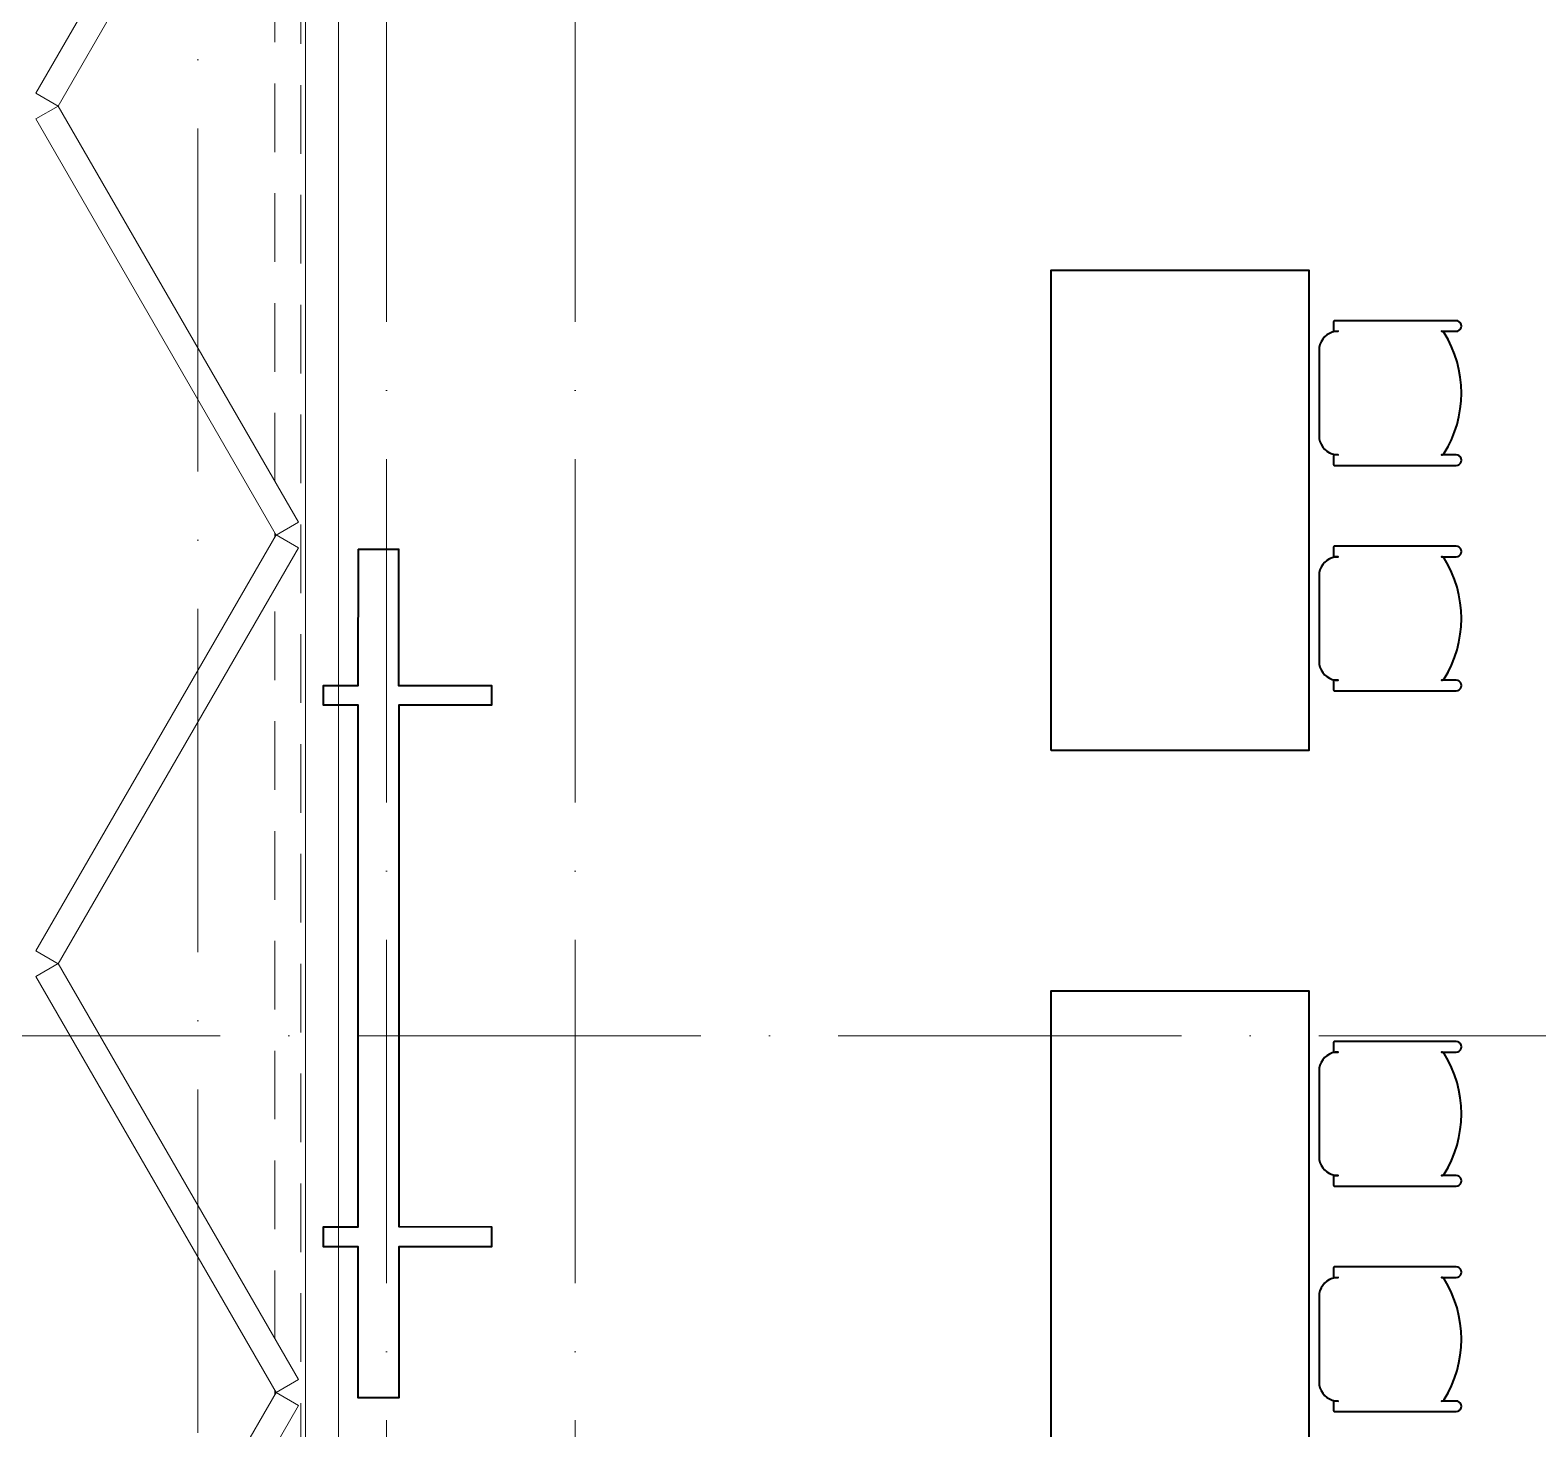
# Model space of a CAD drawing. Header units: millimetres. Extents: x -6467 to 105918, y -7090 to 92481.
# Drawn here: x 70562 to 74954, y 686 to 4761 of the extents above; entities that cross this region are included whole.
import ezdxf

# ---------------------------------------------------------------- set-up
doc = ezdxf.new("R2010")
doc.units = ezdxf.units.MM
for name, pattern in [('200_ШТРИХ__ш1_п0_6_', [320, 200, -120]), ('50_200_ШТРИХ_1Т_ш5_п1_п1_', [1400, 1000, -200, 0, -200]), ('IMPORT-200_ШТРИХ_ш1п0_6_ _3_', [128000, 80000, -48000])]:
    doc.linetypes.add(name, pattern=pattern)
for name, color, linetype, lineweight in [('A-DOOR-2', 7, 'Continuous', 5), ('A-DOOR-3', 7, '200_ШТРИХ__ш1_п0_6_', 5), ('A-DOOR-FRAM', 7, 'Continuous', 9)]:
    doc.layers.add(name, color=color, linetype=linetype, lineweight=lineweight)
for name, color, linetype, lineweight, true_color in [('мебель 2 этаж-1', 7, 'Continuous', 40, 0xaaaaaa), ('Оси-3', 7, '50_200_ШТРИХ_1Т_ш5_п1_п1_', 9, 0xaaaaaa), ('ТХ_функционал-2', 7, 'Continuous', 40, 0xaaaaaa), ('ТХ_функционал-4', 7, 'Continuous', 20, 0xaaaaaa), ('ТХ_функционал-7', 7, 'IMPORT-200_ШТРИХ_ш1п0_6_ _3_', 20, 0xaaaaaa)]:
    doc.layers.add(name, color=color, linetype=linetype, lineweight=lineweight, true_color=true_color)

# ---------------------------------------------------------------- blocks, each defined once
blk = doc.blocks.new('DOR__перегородка__Прямоугольная - Вн_ДПГ_7150х3600h-21550241-АИ_План этажа Радиаторы_2')
at = {"layer": 'A-DOOR-3'}
for p, q in [((2144.5, 75), (2156.7, 75)), ((2306.7, 75), (4493.8, 75)), ((4643.8, 75), (4655, 75)), ((4805, 75), (6993.2, 75)), ((0, 0), (6940, 0))]:
    blk.add_line(p, q, dxfattribs=at)
at = {"layer": 'A-DOOR-FRAM'}
for p, q in [((937.9, 771.8), (2150.3, 71.7)), ((2150.9, 71.7), (3363.3, 771.8)), ((3363.3, 771.8), (3400.8, 706.9)), ((3399.7, 706.9), (3437.3, 771.8)), ((3437.3, 771.8), (4649.6, 71.7)), ((4649.2, 71.7), (5861.6, 771.8)), ((5861.6, 771.8), (5899.1, 706.9)), ((5899.1, 706.9), (5936.6, 771.8)), ((5936.6, 771.8), (7148.9, 71.7)), ((2112.7, 6.7), (900.4, 706.9)), ((3400.8, 706.9), (2188.4, 6.7)), ((4612.1, 6.7), (3399.7, 706.9)), ((5899.1, 706.9), (4686.7, 6.7)), ((7111.4, 6.7), (5899.1, 706.9)), ((2150.3, 71.7), (2112.7, 6.7)), ((2188.4, 6.7), (2150.9, 71.7)), ((4649.6, 71.7), (4612.1, 6.7)), ((4686.7, 6.7), (4649.2, 71.7))]:
    blk.add_line(p, q, dxfattribs=at)
blk = doc.blocks.new('мебель 2 этаж-28800768-АИ_План этажа Радиаторы_2')
at = {"layer": 'ТХ_функционал-2'}
blk.add_line((73780.5, 4964.6), (73899.1, 4964.6), dxfattribs=at)
at = {"layer": 'ТХ_функционал-2', "flags": 128}
for points in [[(75800, 4377.1), (75800, 5777.1), (76550, 5777.1), (76550, 4377.1)], [(76979.5, 5629.7), (76624.6, 5629.7), (76622.7, 5628.9), (76621.9, 5626.9), (76621.9, 5601.8), (76622.7, 5599.8), (76624.6, 5599), (76635.8, 5599), (76627, 5598.3), (76618.5, 5596.2), (76610.6, 5593), (76603, 5588.3), (76596.3, 5582.6), (76590.7, 5576), (76586, 5568.5), (76582.7, 5560.4), (76580.7, 5551.9), (76580, 5543.2), (76580, 5294.8), (76580.7, 5286), (76582.7, 5277.6), (76586, 5269.7), (76590.9, 5261.5), (76596.3, 5255.3), (76603.1, 5249.6), (76610.4, 5245.1), (76618.3, 5241.8), (76627.4, 5239.6), (76635.8, 5239), (76624.6, 5239), (76622.7, 5238.2), (76621.9, 5236.2), (76621.9, 5211.1), (76622.7, 5209.1), (76624.6, 5208.3), (76979.5, 5208.3), (76984.3, 5209), (76988.5, 5211.2), (76992, 5214.7), (76994.1, 5218.9), (76994.9, 5223.6), (76994.2, 5228.3), (76991.9, 5232.8), (76988.5, 5236.1), (76984.2, 5238.3), (76979.5, 5239), (76936.5, 5239), (76939.9, 5239.5), (76942.5, 5241), (76944.6, 5243.4), (76956, 5263), (76965.7, 5283), (76974.9, 5305.6), (76982, 5327.6), (76987.7, 5350.2), (76991.7, 5373), (76994, 5395), (76994.9, 5419), (76994.1, 5442.3), (76991.7, 5465.1), (76987.7, 5487.7), (76982.1, 5510.1), (76974.9, 5532.3), (76966.3, 5553.7), (76956, 5574.8), (76944.6, 5594.6), (76942.6, 5596.9), (76939.8, 5598.5), (76936.7, 5599), (76979.5, 5599), (76984.3, 5599.7), (76988.6, 5601.9), (76991.9, 5605.3), (76994.1, 5609.6), (76994.9, 5614.3), (76994.1, 5619.1), (76991.9, 5623.4), (76988.6, 5626.7), (76984.1, 5629)], [(76979.5, 4972.8), (76624.6, 4972.8), (76622.7, 4972), (76621.9, 4970), (76621.9, 4944.9), (76622.7, 4942.9), (76624.6, 4942.1), (76635.8, 4942.1), (76627, 4941.4), (76618.5, 4939.4), (76610.6, 4936.1), (76603, 4931.5), (76596.3, 4925.8), (76590.7, 4919.2), (76586, 4911.6), (76582.7, 4903.5), (76580.7, 4895), (76580, 4886.3), (76580, 4637.9), (76580.7, 4629.2), (76582.7, 4620.7), (76586, 4612.8), (76590.9, 4604.6), (76596.3, 4598.5), (76603.1, 4592.7), (76610.4, 4588.2), (76618.3, 4584.9), (76627.4, 4582.8), (76635.8, 4582.1), (76624.6, 4582.1), (76622.7, 4581.3), (76621.9, 4579.3), (76621.9, 4554.2), (76622.7, 4552.2), (76624.6, 4551.4), (76979.5, 4551.4), (76984.3, 4552.2), (76988.5, 4554.3), (76992, 4557.8), (76994.1, 4562), (76994.9, 4566.8), (76994.2, 4571.4), (76991.9, 4575.9), (76988.5, 4579.2), (76984.2, 4581.4), (76979.5, 4582.1), (76936.5, 4582.1), (76939.9, 4582.7), (76942.5, 4584.1), (76944.6, 4586.5), (76956, 4606.1), (76965.7, 4626.1), (76974.9, 4648.8), (76982, 4670.7), (76987.7, 4693.3), (76991.7, 4716.1), (76994, 4738.1), (76994.9, 4762.1), (76994.1, 4785.4), (76991.7, 4808.2), (76987.7, 4830.8), (76982.1, 4853.2), (76974.9, 4875.4), (76966.3, 4896.9), (76956, 4917.9), (76944.6, 4937.7), (76942.6, 4940), (76939.8, 4941.6), (76936.7, 4942.1), (76979.5, 4942.1), (76984.3, 4942.9), (76988.6, 4945.1), (76991.9, 4948.4), (76994.1, 4952.7), (76994.9, 4957.5), (76994.1, 4962.2), (76991.9, 4966.5), (76988.6, 4969.8), (76984.1, 4972.1)], [(75800, 2277.1), (75800, 3677.1), (76550, 3677.1), (76550, 2277.1)], [(76979.5, 3529.7), (76624.6, 3529.7), (76622.7, 3528.9), (76621.9, 3526.9), (76621.9, 3501.8), (76622.7, 3499.8), (76624.6, 3499), (76635.8, 3499), (76627, 3498.3), (76618.5, 3496.2), (76610.6, 3493), (76603, 3488.3), (76596.3, 3482.6), (76590.7, 3476), (76586, 3468.5), (76582.7, 3460.4), (76580.7, 3451.9), (76580, 3443.2), (76580, 3194.8), (76580.7, 3186), (76582.7, 3177.6), (76586, 3169.7), (76590.9, 3161.5), (76596.3, 3155.3), (76603.1, 3149.6), (76610.4, 3145.1), (76618.3, 3141.8), (76627.4, 3139.6), (76635.8, 3139), (76624.6, 3139), (76622.7, 3138.2), (76621.9, 3136.2), (76621.9, 3111.1), (76622.7, 3109.1), (76624.6, 3108.3), (76979.5, 3108.3), (76984.3, 3109), (76988.5, 3111.2), (76992, 3114.7), (76994.1, 3118.9), (76994.9, 3123.6), (76994.2, 3128.3), (76991.9, 3132.8), (76988.5, 3136.1), (76984.2, 3138.3), (76979.5, 3139), (76936.5, 3139), (76939.9, 3139.5), (76942.5, 3141), (76944.6, 3143.4), (76956, 3163), (76965.7, 3183), (76974.9, 3205.6), (76982, 3227.6), (76987.7, 3250.2), (76991.7, 3273), (76994, 3295), (76994.9, 3319), (76994.1, 3342.3), (76991.7, 3365.1), (76987.7, 3387.7), (76982.1, 3410.1), (76974.9, 3432.3), (76966.3, 3453.7), (76956, 3474.8), (76944.6, 3494.6), (76942.6, 3496.9), (76939.8, 3498.5), (76936.7, 3499), (76979.5, 3499), (76984.3, 3499.7), (76988.6, 3501.9), (76991.9, 3505.3), (76994.1, 3509.6), (76994.9, 3514.3), (76994.1, 3519.1), (76991.9, 3523.4), (76988.6, 3526.7), (76984.1, 3529)], [(76979.5, 2872.8), (76624.6, 2872.8), (76622.7, 2872), (76621.9, 2870), (76621.9, 2844.9), (76622.7, 2842.9), (76624.6, 2842.1), (76635.8, 2842.1), (76627, 2841.4), (76618.5, 2839.4), (76610.6, 2836.1), (76603, 2831.5), (76596.3, 2825.8), (76590.7, 2819.2), (76586, 2811.6), (76582.7, 2803.5), (76580.7, 2795), (76580, 2786.3), (76580, 2537.9), (76580.7, 2529.2), (76582.7, 2520.7), (76586, 2512.8), (76590.9, 2504.6), (76596.3, 2498.5), (76603.1, 2492.7), (76610.4, 2488.2), (76618.3, 2484.9), (76627.4, 2482.8), (76635.8, 2482.1), (76624.6, 2482.1), (76622.7, 2481.3), (76621.9, 2479.3), (76621.9, 2454.2), (76622.7, 2452.2), (76624.6, 2451.4), (76979.5, 2451.4), (76984.3, 2452.2), (76988.5, 2454.3), (76992, 2457.8), (76994.1, 2462), (76994.9, 2466.8), (76994.2, 2471.4), (76991.9, 2475.9), (76988.5, 2479.2), (76984.2, 2481.4), (76979.5, 2482.1), (76936.5, 2482.1), (76939.9, 2482.7), (76942.5, 2484.1), (76944.6, 2486.5), (76956, 2506.1), (76965.7, 2526.1), (76974.9, 2548.8), (76982, 2570.7), (76987.7, 2593.3), (76991.7, 2616.1), (76994, 2638.1), (76994.9, 2662.1), (76994.1, 2685.4), (76991.7, 2708.2), (76987.7, 2730.8), (76982.1, 2753.2), (76974.9, 2775.4), (76966.3, 2796.9), (76956, 2817.9), (76944.6, 2837.7), (76942.6, 2840), (76939.8, 2841.6), (76936.7, 2842.1), (76979.5, 2842.1), (76984.3, 2842.9), (76988.6, 2845.1), (76991.9, 2848.4), (76994.1, 2852.7), (76994.9, 2857.5), (76994.1, 2862.2), (76991.9, 2866.5), (76988.6, 2869.8), (76984.1, 2872.1)]]:
    blk.add_lwpolyline(points, close=True, dxfattribs=at)
blk.add_lwpolyline([(73898.5, 4964.7), (73898.5, 4567.1), (74168.8, 4567.1), (74168.8, 4509.2), (73899.1, 4509.2), (73899.1, 2990.2), (74168.8, 2989.2), (74168.8, 2931.3), (73899.1, 2931.3), (73899.1, 2491.4), (73780.5, 2491.4), (73780.5, 2931.3), (73679.7, 2931.3), (73679.7, 2989.2), (73780.5, 2989.2), (73780.5, 4509.2), (73679.7, 4509.2), (73679.7, 4567.1), (73780.5, 4567.1), (73781.9, 4964.6)], dxfattribs=at)
at = {"layer": 'ТХ_функционал-4', "flags": 128}
for points in [[(73780.5, 4567.1), (73679.7, 4567.1), (73679.7, 4509.2), (73780.5, 4509.2)], [(73899.1, 4509.2), (74168.8, 4509.2), (74168.8, 4567.1), (73899.1, 4567.1)], [(73780.5, 2989.2), (73679.7, 2989.2), (73679.7, 2931.3), (73780.5, 2931.3)], [(73899.1, 2931.3), (74168.8, 2931.3), (74168.8, 2989.2), (73899.1, 2989.2)]]:
    blk.add_lwpolyline(points, dxfattribs=at)
at = {"layer": 'ТХ_функционал-7'}
for p, q in [((73627, 7296.3), (73627, 296.3)), ((73723.4, 296.3), (73723.4, 7296.3))]:
    blk.add_line(p, q, dxfattribs=at)

msp = doc.modelspace()

# ---------------------------------------------------------------- linework, layer by layer
at = {"layer": 'Оси-3'}
for p, q in [((71050, 91281), (71050, -5889.7)), ((71600, -5889.7), (71600, 11248.1)), ((72150, -5889.7), (72150, 11248.1)), ((104718, 1831), (-5267.3, 1831))]:
    msp.add_line(p, q, dxfattribs=at)

# ---------------------------------------------------------------- block references
at = {"layer": 'A-DOOR-2', "rotation": 90.00000000000026}
msp.add_blockref('DOR__перегородка__Прямоугольная - Вн_ДПГ_7150х3600h-21550241-АИ_План этажа Радиаторы_2', (71350, -1359), dxfattribs=at)
at = {"layer": 'мебель 2 этаж-1'}
msp.add_blockref('мебель 2 этаж-28800768-АИ_План этажа Радиаторы_2', (-2263.5, -1715.2), dxfattribs=at)

doc.saveas('drawing.dxf')
